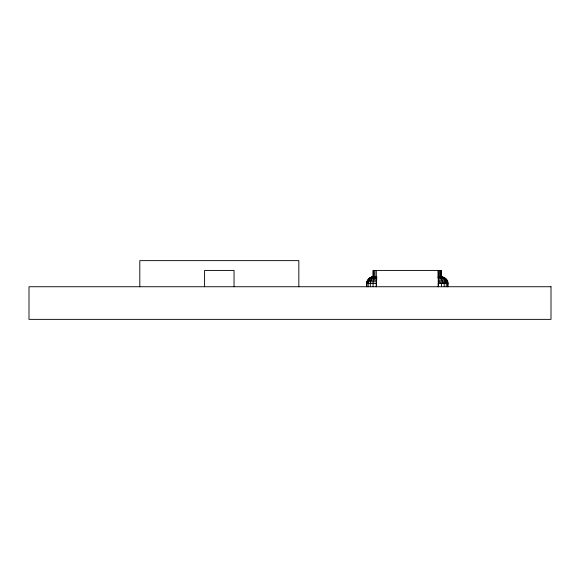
<?xml version="1.0" encoding="UTF-8"?>
<svg xmlns="http://www.w3.org/2000/svg" width="580" height="580" viewBox="0 0 580 580"><rect width="100%" height="100%" fill="white"/><g stroke="black" fill="none" stroke-linecap="round" stroke-linejoin="round"><path stroke-width="0.87" d="M376.21 286.738L376.703 278.864L368.445 278.864L366.756 281.786L366.538 286.738M447.572 286.738L447.796 281.786C446.752 277.595 442.025 276.356 438.233 276.95L439.799 277.175L441.518 278.864L442.511 281.786L444.193 283.475L444.193 286.738M438.342 286.738L438.342 283.475L438.929 281.786L438.408 278.864L446.107 278.864M446.266 286.738L446.266 283.475L447.165 281.786C446.484 279.125 444.055 277.015 441.271 276.95L443.185 277.175L438.27 277.175M441.496 286.738L441.496 283.475L442.511 281.786M444.193 283.475L445.346 281.786L444.816 280.212L442.888 277.827L440.619 276.95L442.779 277.175M368.996 278.864L370.279 277.827L373.281 276.95L371.374 277.175L368.445 278.864M374.97 276.95C370.446 277.479 370.025 283.178 370.359 286.738M373.933 276.95C369.09 277.102 367.618 282.764 368.286 286.738M373.281 276.95C368.3 276.921 366.111 282.467 366.981 286.738M371.773 277.175L373.215 277.023M376.804 277.175L371.374 277.175L376.326 276.95C372.469 278.197 373.15 283.555 373.063 286.738M369.801 277.827L377.051 277.827M437.994 277.827L444.759 277.827M367.408 280.212L376.435 280.212M438.734 280.212L447.144 280.212M366.756 281.786L376.268 281.786M366.538 283.475L376.21 283.475M438.342 283.475L448.021 283.475L448.021 286.738M441.612 277.175L439.799 277.175M441.496 283.475L438.929 281.786L447.796 281.786L448.021 283.475M445.346 281.786L446.266 283.475M447.165 281.786L447.572 283.475M441.496 277.675L441.496 270.425L373.063 270.425L373.063 277.675M441.271 270.425L441.271 277.675M440.619 270.425L440.619 277.675M439.582 270.425L439.582 277.675M438.233 270.425L438.233 277.675M438.212 270.425L438.212 286.738M376.326 270.425L376.348 286.738M374.97 270.425L374.97 277.675M373.933 270.425L373.933 277.675M373.281 270.425L373.281 277.675M298.838 286.738L298.838 260.637L139.802 260.637L139.802 286.738M234.044 286.738L234.044 270.425L204.588 270.425L204.588 286.738M551 286.738L29 286.738L29 319.363L551 319.363L551 286.738"/></g></svg>
